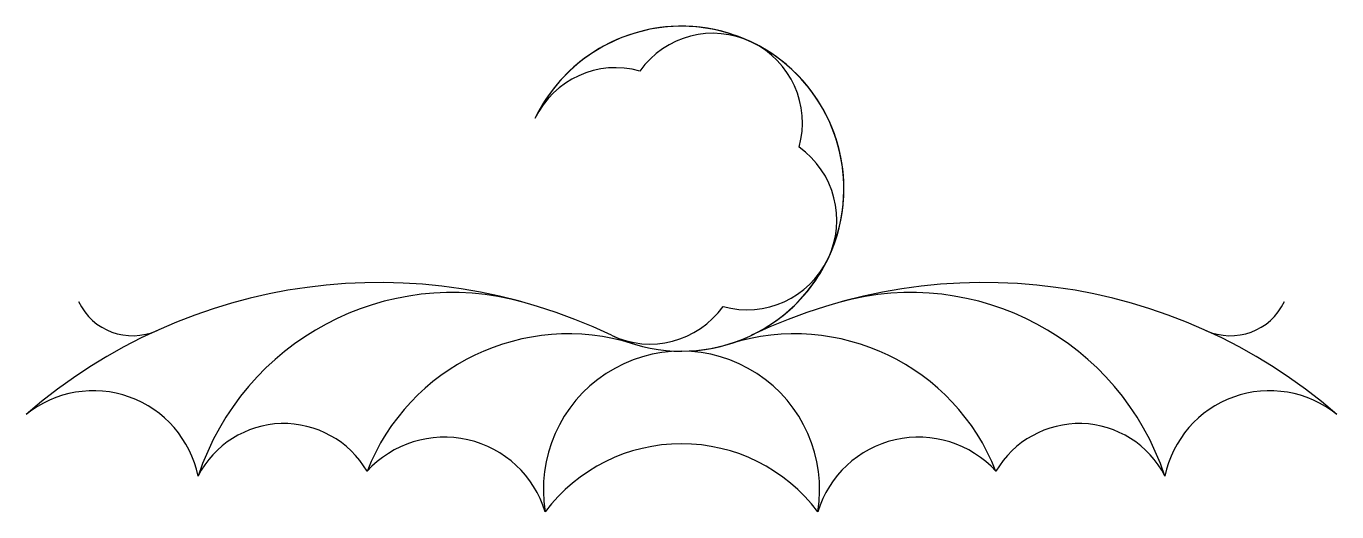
# Model space of a CAD drawing. Extents: x -161 to 161, y -24 to 96.
import ezdxf

# ---------------------------------------------------------------- set-up
doc = ezdxf.new("R2010")
doc.units = 0
doc.layers.add('MODELSKETCH_VISIBLE', color=7, linetype='CONTINUOUS')

msp = doc.modelspace()

# ---------------------------------------------------------------- linework, layer by layer
at = {"layer": 'MODELSKETCH_VISIBLE'}
for centre, radius, start, end in [((0, 55.56), 40, 244.4427, 154.4427), ((0, 55.56), 40, 244.4427, 154.4427), ((0, 55.56), 40, 270, 154.4427), ((0, 55.56), 40, 244.4427, 154.4427), ((0, 55.56), 40, 295.5573, 154.4427), ((7.75, 71.76), 22.05, 344.2877, 144.5976), ((-16.2, 63.3), 22.05, 74.2877, 154.4427), ((16.2, 47.81), 22.05, 254.2877, 54.5976), ((-74.48, -100.2), 132.65, 64.4427, 130.9443), ((74.48, -100.2), 132.65, 49.0557, 115.5573), ((-56.54, -35.85), 65.84, 74.4193, 161.7137), ((56.54, -35.85), 65.84, 18.2863, 105.5807), ((-135.24, 34.03), 14.68, 205.3118, 294.3531), ((-7.75, 39.36), 22.05, 244.4427, 324.5976), ((135.24, 34.03), 14.68, 245.6469, 334.6882), ((-27.85, -33.47), 53.28, 72.6296, 158.5963), ((27.85, -33.47), 53.28, 21.4037, 107.3704), ((0, -18.47), 34.03, 350.6741, 189.3259), ((0, -18.47), 34.03, 350.6741, 189.3259), ((-144.89, -20.57), 26.38, 11.7649, 128.7816), ((144.89, -20.57), 26.38, 51.2184, 168.2351), ((-97.94, -25.98), 23.72, 30.2823, 152.9252), ((97.94, -25.98), 23.72, 27.0748, 149.7177), ((-58.36, -31.52), 25.9, 16.912, 137.505), ((58.36, -31.52), 25.9, 42.495, 163.088), ((0, -49.29), 42.05, 90, 142.9968), ((0, -49.29), 42.05, 37.0032, 90)]:
    msp.add_arc(centre, radius, start, end, dxfattribs=at)

doc.saveas('drawing.dxf')
